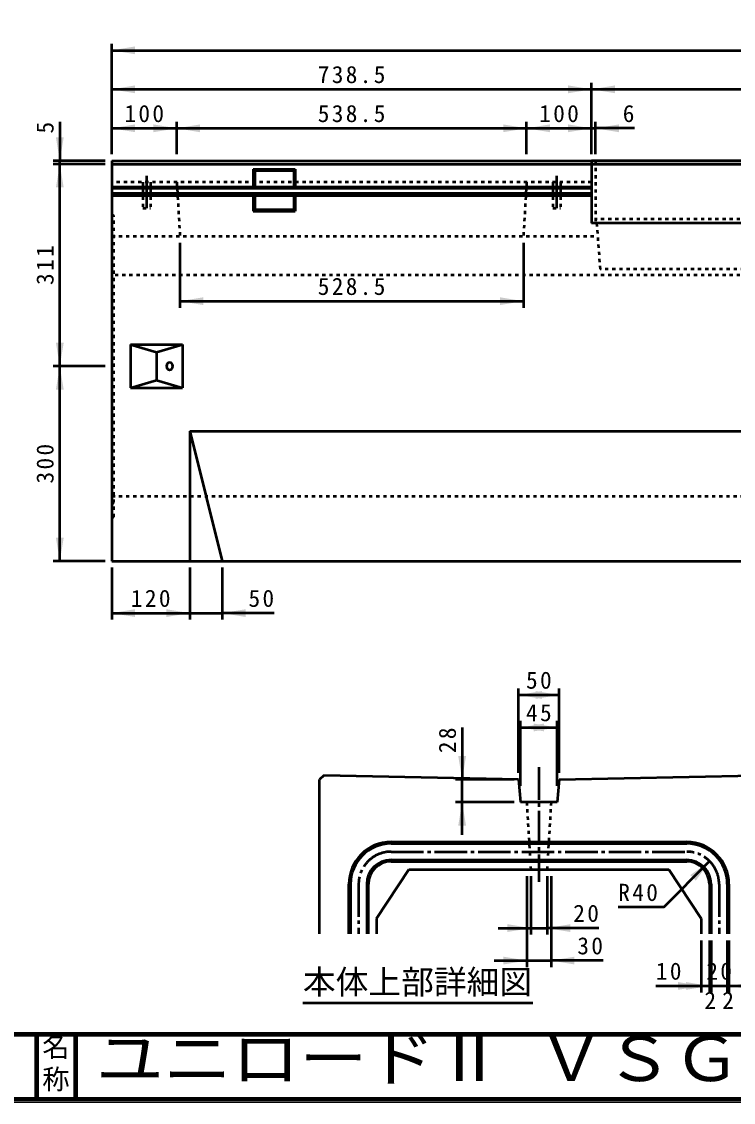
# Model space of a CAD drawing. Units: millimetres, scale not verified. Extents: x 100 to 4105, y 100 to 2870.
# Drawn here: x 1797 to 2893, y 100 to 1763 of the extents above; entities that cross this region are included whole.
import ezdxf
from ezdxf.enums import TextEntityAlignment as Align

# ---------------------------------------------------------------- set-up
doc = ezdxf.new("R2010")
doc.units = ezdxf.units.MM
doc.header["$LTSCALE"] = 5
doc.linetypes.add('USER1', pattern=[13.4, 10, -1.2, 1, -1.2])
doc.linetypes.add('USER2', pattern=[2.2, 1, -1.2])
doc.layers.add('V-nasSTD', color=7, linetype='Continuous', lineweight=50)
doc.styles.add('ＭＳ ゴシック', font='')
doc.styles.get('ＭＳ ゴシック').set_extended_font_data('MS Gothic')

msp = doc.modelspace()

# ---------------------------------------------------------------- hatches: boundary and pattern name
at = {"layer": 'V-nasSTD'}
for points in [[(1972, 1724.887), (1936, 1718.887), (1972, 1712.887)], [(1972, 1664.887), (1936, 1658.887), (1972, 1652.887)], [(2638.5, 1652.887), (2674.5, 1658.887), (2638.5, 1664.887)], [(2710.5, 1664.887), (2674.5, 1658.887), (2710.5, 1652.887)], [(1972, 1604.887), (1936, 1598.887), (1972, 1592.887)], [(2000, 1592.887), (2036, 1598.887), (2000, 1604.887)], [(2072, 1604.887), (2036, 1598.887), (2072, 1592.887)], [(2538.5, 1592.887), (2574.5, 1598.887), (2538.5, 1604.887)], [(2610.5, 1604.887), (2574.5, 1598.887), (2610.5, 1592.887)], [(2638.5, 1592.887), (2674.5, 1598.887), (2638.5, 1604.887)], [(2716.5, 1604.887), (2680.5, 1598.887), (2716.5, 1592.887)], [(1850, 1584.887), (1856, 1548.887), (1862, 1584.887)], [(1862, 1507.887), (1856, 1543.887), (1850, 1507.887)], [(2077, 1338.887), (2041, 1332.887), (2077, 1326.887)], [(2533.5, 1326.887), (2569.5, 1332.887), (2533.5, 1338.887)], [(1850, 1268.887), (1856, 1232.887), (1862, 1268.887)], [(1862, 1196.887), (1856, 1232.887), (1850, 1196.887)], [(1850, 968.887), (1856, 932.887), (1862, 968.887)], [(1972, 858.887), (1936, 852.887), (1972, 846.887)], [(2020, 846.887), (2056, 852.887), (2020, 858.887)], [(2142, 858.887), (2106, 852.887), (2142, 846.887)], [(2598.183, 732.943), (2562.183, 726.943), (2598.183, 720.943)], [(2588.683, 720.943), (2624.683, 726.943), (2588.683, 732.943)], [(2601.308, 682.943), (2565.308, 676.943), (2601.308, 670.943)], [(2585.558, 670.943), (2621.558, 676.943), (2585.558, 682.943)], [(2469.308, 632.943), (2475.308, 596.943), (2481.308, 632.943)], [(2469.308, 525.943), (2475.308, 561.943), (2481.308, 525.943)], [(2835.075, 441.349), (2856.289, 471.048), (2826.59, 449.835)], [(2544.933, 362.193), (2580.933, 368.193), (2544.933, 374.193)], [(2641.933, 374.193), (2605.933, 368.193), (2641.933, 362.193)], [(2538.683, 312.193), (2574.683, 318.193), (2538.683, 324.193)], [(2648.183, 324.193), (2612.183, 318.193), (2648.183, 312.193)], [(2807.433, 273.193), (2843.433, 279.193), (2807.433, 285.193)], [(2819.933, 273.193), (2855.933, 279.193), (2819.933, 285.193)], [(2921.933, 285.193), (2885.933, 279.193), (2921.933, 273.193)]]:
    msp.add_hatch(color=256, dxfattribs=at).paths.add_polyline_path(points)

# ---------------------------------------------------------------- linework, layer by layer
for p, q in [((1936, 1558.887), (1936, 1728.887)), ((1936, 1718.887), (3936, 1718.887)), ((2674.5, 1558.887), (2674.5, 1668.887)), ((1936, 1658.887), (2674.5, 1658.887)), ((2674.5, 1658.887), (3197.5, 1658.887)), ((1856, 1608.887), (1856, 1548.887)), ((1936, 1598.887), (2036, 1598.887)), ((2036, 1558.887), (2036, 1608.887)), ((2036, 1598.887), (2574.5, 1598.887)), ((2574.5, 1558.887), (2574.5, 1608.887)), ((2574.5, 1598.887), (2674.5, 1598.887)), ((2674.5, 1598.887), (2680.5, 1598.887)), ((2680.5, 1558.887), (2680.5, 1608.887)), ((2740.5, 1598.887), (2680.5, 1598.887)), ((1926, 1548.887), (1846, 1548.887)), ((1856, 1543.887), (1856, 1548.887)), ((1936, 1548.887), (1936, 932.887)), ((1936, 1548.887), (3936, 1548.887)), ((2674.5, 1548.887), (2674.5, 1452.887)), ((3197.5, 1548.887), (2674.5, 1548.887)), ((1926, 1543.887), (1846, 1543.887)), ((1856, 1232.887), (1856, 1543.887)), ((1936, 1543.887), (2674.5, 1543.887)), ((2153.7, 1536.187), (2218.3, 1536.187)), ((2153.7, 1536.187), (2156, 1533.887)), ((2153.7, 1536.187), (2153.7, 1508.902)), ((2156, 1533.887), (2216, 1533.887)), ((2156, 1533.887), (2156, 1508.902)), ((2216, 1533.887), (2218.3, 1536.187)), ((2216, 1533.887), (2216, 1508.902)), ((2218.3, 1536.187), (2218.3, 1508.902)), ((2674.5, 1543.887), (2936, 1543.887)), ((1936, 1508.902), (2674.5, 1508.902)), ((1936, 1506.887), (2674.5, 1506.887)), ((1936, 1498.887), (2674.5, 1498.887)), ((1936, 1495.528), (2674.5, 1495.528)), ((2153.7, 1495.528), (2153.7, 1471.587)), ((2156, 1495.528), (2156, 1473.887)), ((2216, 1495.528), (2216, 1473.887)), ((2218.3, 1495.528), (2218.3, 1471.587)), ((2153.7, 1471.587), (2156, 1473.887)), ((2153.7, 1471.587), (2218.3, 1471.587)), ((2156, 1473.887), (2216, 1473.887)), ((2216, 1473.887), (2218.3, 1471.587)), ((3197.5, 1452.887), (2674.5, 1452.887)), ((2041, 1422.887), (2041, 1322.887)), ((2569.5, 1422.887), (2569.5, 1322.887)), ((2041, 1332.887), (2569.5, 1332.887)), ((1965, 1266.387), (1965, 1199.387)), ((1965, 1266.387), (2045, 1266.387)), ((1965, 1266.387), (2005, 1254.387)), ((2005, 1254.387), (2045, 1266.387)), ((2045, 1266.387), (2045, 1199.387)), ((2005, 1254.387), (2005, 1211.387)), ((1926, 1232.887), (1846, 1232.887)), ((1856, 932.887), (1856, 1232.887)), ((1965, 1199.387), (2005, 1211.387)), ((1965, 1199.387), (2045, 1199.387)), ((2005, 1211.387), (2045, 1199.387)), ((2056, 1132.887), (2056, 932.887)), ((2056, 1132.887), (2936, 1132.887)), ((2056, 1132.887), (2106, 932.887)), ((1926, 932.887), (1846, 932.887)), ((1936, 932.887), (3936, 932.887)), ((1936, 922.887), (1936, 842.887)), ((2056, 922.887), (2056, 842.887)), ((2106, 922.887), (2106, 842.887)), ((1936, 852.887), (2056, 852.887)), ((2056, 852.887), (2106, 852.887)), ((2186, 852.887), (2106, 852.887)), ((2562.183, 606.943), (2562.183, 736.943)), ((2624.683, 606.943), (2624.683, 736.943)), ((2562.183, 726.943), (2624.683, 726.943)), ((2565.308, 586.943), (2565.308, 686.943)), ((2621.558, 586.943), (2621.558, 686.943)), ((2475.308, 676.943), (2475.308, 596.943)), ((2565.308, 676.943), (2621.558, 676.943)), ((2262.183, 603.193), (2255.933, 596.943)), ((2562.183, 596.943), (2262.183, 603.193)), ((2624.683, 596.943), (2924.683, 603.193)), ((2255.933, 359.193), (2255.933, 596.943)), ((2555.308, 596.943), (2465.308, 596.943)), ((2475.308, 561.943), (2475.308, 596.943)), ((2562.183, 596.943), (2565.308, 561.943)), ((2624.683, 596.943), (2621.558, 561.943)), ((2555.308, 561.943), (2465.308, 561.943)), ((2475.308, 511.943), (2475.308, 561.943)), ((2621.558, 561.943), (2565.308, 561.943)), ((2365.933, 500.693), (2820.933, 500.693)), ((2365.933, 498.193), (2820.933, 498.193)), ((2365.933, 473.193), (2820.933, 473.193)), ((2365.933, 470.693), (2820.933, 470.693)), ((2785.578, 400.337), (2856.289, 471.048)), ((2393.433, 458.193), (2343.433, 383.193)), ((2393.433, 458.193), (2793.433, 458.193)), ((2793.433, 458.193), (2843.433, 383.193)), ((2300.933, 395.693), (2300.933, 435.693)), ((2303.433, 435.693), (2303.433, 359.193)), ((2328.433, 435.693), (2328.433, 359.193)), ((2330.933, 395.693), (2330.933, 435.693)), ((2574.683, 448.193), (2574.683, 308.193)), ((2580.933, 448.193), (2580.933, 358.193)), ((2605.933, 448.193), (2605.933, 358.193)), ((2612.183, 448.193), (2612.183, 308.193)), ((2855.933, 435.693), (2855.933, 395.693)), ((2858.433, 435.693), (2858.433, 359.193)), ((2883.433, 435.693), (2883.433, 359.193)), ((2885.933, 435.693), (2885.933, 395.693)), ((2785.578, 400.337), (2715.578, 400.337)), ((2300.933, 359.193), (2300.933, 395.693)), ((2330.933, 359.193), (2330.933, 395.693)), ((2343.433, 383.193), (2343.433, 359.193)), ((2843.433, 383.193), (2843.433, 359.193)), ((2855.933, 395.693), (2855.933, 359.193)), ((2885.933, 395.693), (2885.933, 359.193)), ((2530.933, 368.193), (2580.933, 368.193)), ((2580.933, 368.193), (2605.933, 368.193)), ((2685.933, 368.193), (2605.933, 368.193)), ((2843.433, 349.193), (2843.433, 269.193)), ((2855.933, 349.193), (2855.933, 269.193)), ((2858.433, 349.193), (2858.433, 269.193)), ((2883.433, 349.193), (2883.433, 269.193)), ((2885.933, 349.193), (2885.933, 269.193)), ((2524.683, 318.193), (2574.683, 318.193)), ((2574.683, 318.193), (2612.183, 318.193)), ((2692.183, 318.193), (2612.183, 318.193)), ((2773.433, 279.193), (2843.433, 279.193)), ((2843.433, 279.193), (2855.933, 279.193)), ((2855.933, 279.193), (2858.433, 279.193)), ((2858.433, 279.193), (2883.433, 279.193)), ((2883.433, 279.193), (2885.933, 279.193)), ((2885.933, 279.193), (2930.933, 279.193)), ((2230.197, 253.407), (2584.207, 253.407))]:
    msp.add_line(p, q, dxfattribs=at)
at = {"layer": 'V-nasSTD', "linetype": 'USER2'}
for p, q in [((2680.5, 1548.887), (2680.5, 1452.887)), ((1936, 1543.887), (2674.5, 1543.887)), ((2674.5, 1515.887), (1936, 1515.887)), ((1983.7, 1515.887), (1983.7, 1475.887)), ((1995.7, 1515.887), (1995.7, 1475.887)), ((2036, 1515.887), (2041, 1432.887)), ((2574.5, 1515.887), (2569.5, 1432.887)), ((2614.8, 1515.887), (2614.8, 1475.887)), ((2626.8, 1515.887), (2626.8, 1475.887)), ((1936, 1466.887), (1939, 1464.887)), ((1939, 1000.887), (1939, 1464.887)), ((1983.7, 1475.887), (1995.7, 1475.887)), ((2614.8, 1475.887), (2626.8, 1475.887)), ((2936, 1458.887), (2680.5, 1458.887)), ((2682.25, 1452.887), (2687.687, 1382.167)), ((1936, 1442.887), (1939, 1444.887)), ((1936, 1432.887), (2683.788, 1432.887)), ((3184.313, 1382.167), (2687.687, 1382.167)), ((2936, 1372.887), (1936, 1372.887)), ((1936, 1032.887), (2936, 1032.887)), ((1936, 1022.887), (1939, 1020.887)), ((1936, 998.887), (1939, 1000.887)), ((2574.683, 561.943), (2580.933, 458.193)), ((2612.183, 561.943), (2605.933, 458.193))]:
    msp.add_line(p, q, dxfattribs=at)
at = {"layer": 'V-nasSTD', "linetype": 'USER1'}
for p, q in [((1989.7, 1525.887), (1989.7, 1475.887)), ((2620.8, 1525.887), (2620.8, 1475.887)), ((2593.433, 615.693), (2593.433, 439.443)), ((2365.933, 485.693), (2820.933, 485.693)), ((2315.933, 435.693), (2315.933, 359.193)), ((2870.933, 435.693), (2870.933, 359.193))]:
    msp.add_line(p, q, dxfattribs=at)
at = {"layer": 'V-nasSTD', "lineweight": 100}
for p, q in [((105, 205), (4100, 205)), ((1820, 205), (1820, 105)), ((1880, 205), (1880, 105)), ((105, 105), (4100, 105))]:
    msp.add_line(p, q, dxfattribs=at)
at = {"layer": 'V-nasSTD', "lineweight": 13}
msp.add_lwpolyline([(100, 100), (100, 2870), (4105, 2870), (4105, 100)], close=True, dxfattribs=at)
at = {"layer": 'V-nasSTD'}
for centre, radius, start, end in [((2365.933, 435.693), 65, 90, 180), ((2820.933, 435.693), 65, 0, 90), ((2365.933, 435.693), 62.5, 90, 180), ((2820.933, 435.693), 62.5, 0, 90), ((2365.933, 435.693), 37.5, 90, 180), ((2365.933, 435.693), 35, 90, 180), ((2820.933, 435.693), 37.5, 0, 90), ((2820.933, 435.693), 35, 0, 90)]:
    msp.add_arc(centre, radius, start, end, dxfattribs=at)
at = {"layer": 'V-nasSTD', "linetype": 'USER1'}
for centre, start, end in [((2365.933, 435.693), 90, 180), ((2820.933, 435.693), 0, 90)]:
    msp.add_arc(centre, 50, start, end, dxfattribs=at)
at = {"layer": 'V-nasSTD'}
msp.add_ellipse((2025, 1232.887), major_axis=(0, 6), ratio=0.707107, dxfattribs=at)

# ---------------------------------------------------------------- texts
at = {"layer": 'V-nasSTD', "style": 'ＭＳ ゴシック'}
for s, height, p in [('6', 26.39, (2722.5, 1634.887)), ('本体上部詳細図', 36.95, (2230.197, 303.807)), ('2', 26.39, (2848.183, 270.193)), ('2', 26.39, (2875.683, 270.193)), ('名', 30.79, (1828.982, 200.999)), ('称', 30.79, (1828.976, 151.01))]:
    msp.add_text(s, height=height, dxfattribs=at).set_placement(p, align=Align.TOP_LEFT)
msp.add_text('5', height=26.39, rotation=90, dxfattribs=at).set_placement((1820, 1590.887), align=Align.TOP_LEFT)
at = {"layer": 'V-nasSTD', "style": 'ＭＳ ゴシック', "width": 1.1}
msp.add_text('ユニロードⅡ ＶＳＧ集水', height=69.65, dxfattribs=at).set_placement((1911.5, 202.47), align=Align.TOP_LEFT)
at = {"layer": 'V-nasSTD', "char_height": 26.39, "attachment_point": 1, "style": 'ＭＳ ゴシック'}
for s, insert in [('\\T1.2;738.5', (2253.05, 1694.887)), ('\\T1.2;100', (1955.4, 1634.887)), ('\\T1.2;538.5', (2253.05, 1634.887)), ('\\T1.2;100', (2593.9, 1634.887)), ('\\T1.2;528.5', (2253.05, 1368.887)), ('\\T1.2;120', (1965.4, 888.887)), ('\\T1.2;50', (2146.4, 888.883)), ('\\T1.2;50', (2573.633, 762.943)), ('\\T1.2;45', (2573.633, 712.943)), ('\\T1.2;R40', (2715.578, 436.337)), ('\\T1.2;20', (2646.333, 404.193)), ('\\T1.2;30', (2652.583, 354.193)), ('\\T1.2;10', (2773.433, 315.193)), ('\\T1.2;20', (2851.133, 315.193))]:
    msp.add_mtext(s, dxfattribs=dict(at, insert=insert))
at = {"layer": 'V-nasSTD', "char_height": 26.39, "attachment_point": 1, "rotation": 90, "style": 'ＭＳ ゴシック'}
for s, insert in [('\\T1.2;311', (1820, 1357.787)), ('\\T1.2;300', (1820, 1052.287)), ('\\T1.2;28', (2439.312, 637.343))]:
    msp.add_mtext(s, dxfattribs=dict(at, insert=insert))

doc.saveas('drawing.dxf')
